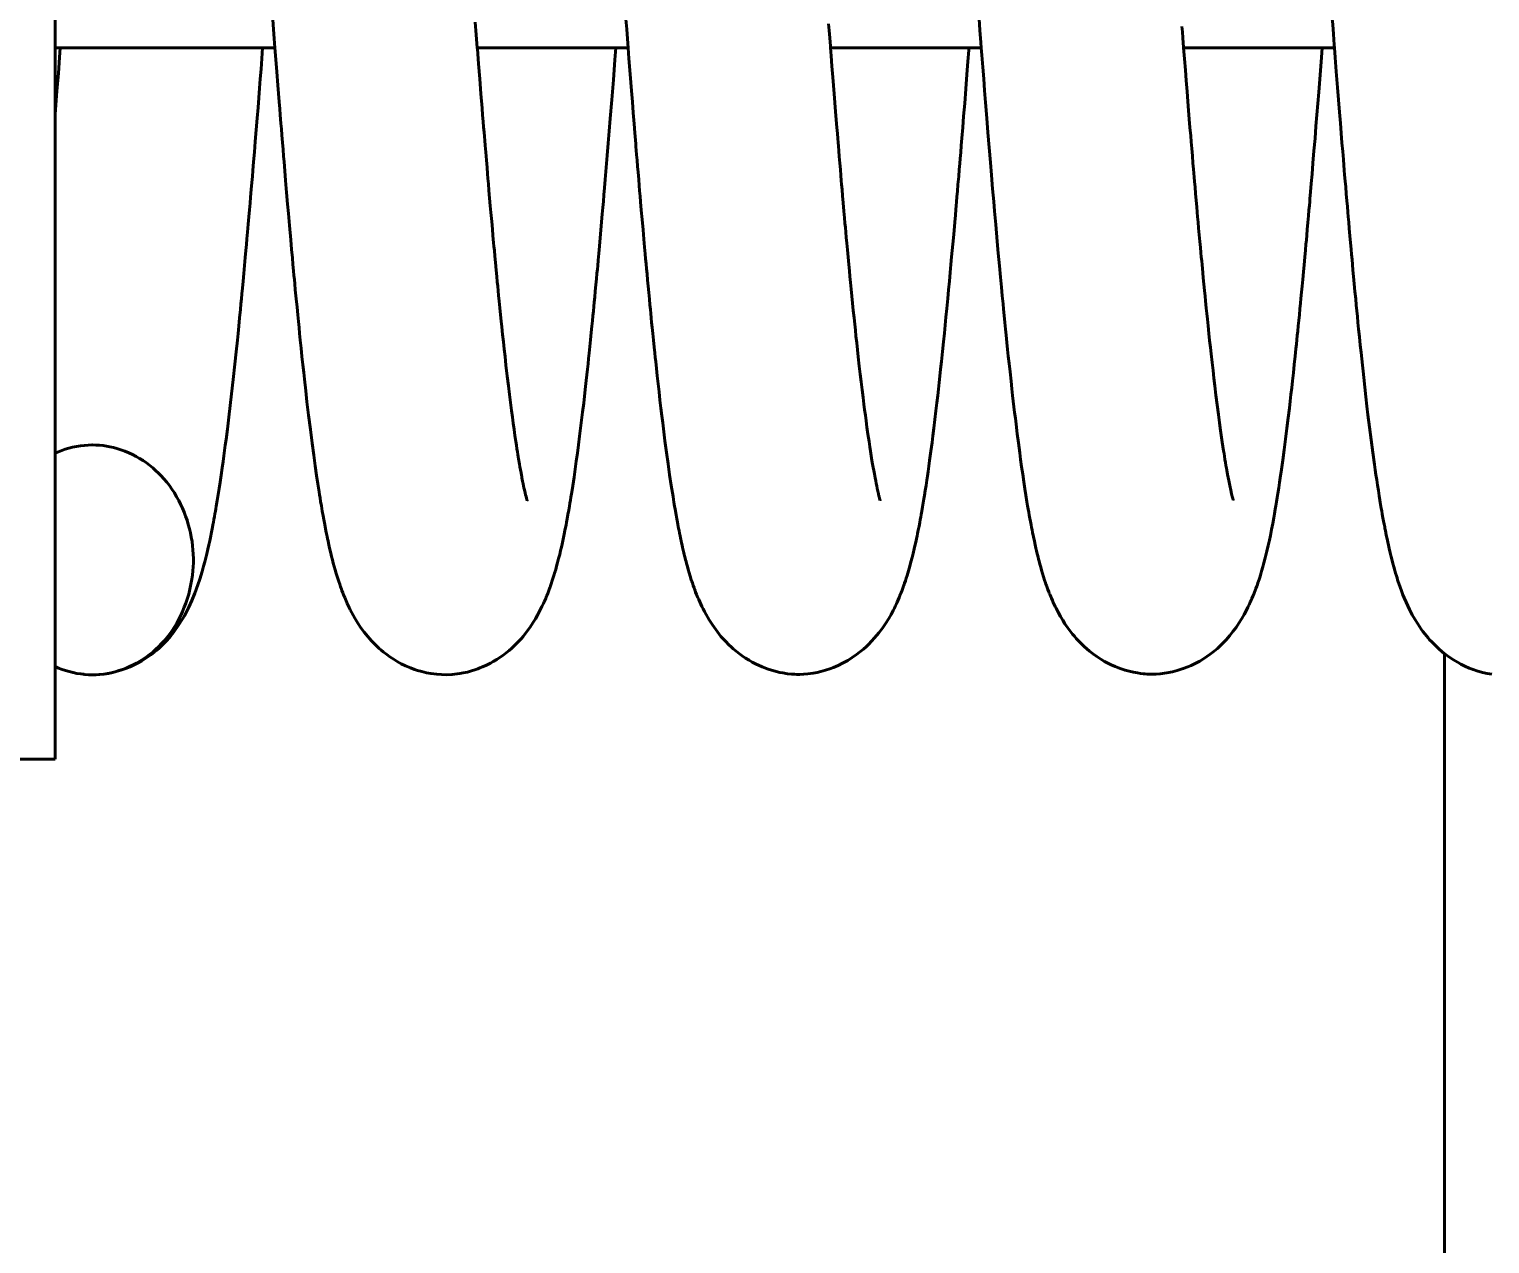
# Model space of a CAD drawing. Header units: millimetres. Extents: x 15 to 415, y 5 to 292.
# Drawn here: x 125.777 to 128.636, y 238.917 to 241.294 of the extents above; entities that cross this region are included whole.
import ezdxf

# ---------------------------------------------------------------- set-up
doc = ezdxf.new("R2010")
doc.units = ezdxf.units.MM
doc.layers.add('Annotations', color=7, linetype='Continuous')
doc.layers.add('Geometries', color=7, linetype='Continuous')
doc.styles.add('Shapr2', font='txt', dxfattribs={"height": 3.3495})
doc.dimstyles.new('ISO-25', dxfattribs={"dimtxt": 2.5, "dimasz": 2.5, "dimexe": 1.25, "dimexo": 0.625, "dimtad": 1, "dimtxsty": 'Standard', "dimcen": 2.5, "dimadec": 0, "dimazin": 0, "dimtfac": 1, "dimtmove": 0, "dimatfit": 3, "dimfxl": 1, "dimarcsym": 0})

# ---------------------------------------------------------------- blocks, each defined once
blk = doc.blocks.new('*D2')
at = {"layer": 'Annotations', "color": 0, "linetype": 'Continuous', "lineweight": 15}
for p, q in [((114.559, 253.3843), (151.4321, 253.3843)), ((150.1821, 250.8843), (150.1821, 204.8613)), ((114.9931, 202.3613), (151.4321, 202.3613))]:
    blk.add_line(p, q, dxfattribs=at)
at = {"layer": 'Annotations', "color": 0}
for points in [[(150.5987, 250.8843), (149.7654, 250.8843), (150.1821, 253.3843)], [(149.7654, 204.8613), (150.5987, 204.8613), (150.1821, 202.3613)]]:
    blk.add_solid(points, dxfattribs=at)
at = {"layer": 'Defpoints', "color": 0}
for p in [(113.934, 253.3843), (114.3681, 202.3613), (150.1821, 202.3613)]:
    blk.add_point(p, dxfattribs=at)
at = {"layer": 'Annotations', "color": 0, "lineweight": 15, "insert": (147.4883, 221.87), "char_height": 3.3495, "attachment_point": 5, "rotation": 90, "style": 'Shapr2'}
blk.add_mtext('\\A1;102,05', dxfattribs=at)

msp = doc.modelspace()

# ---------------------------------------------------------------- linework, layer by layer
at = {"layer": 'Geometries', "linetype": 'Continuous', "lineweight": 40}
for p, q in [((125.8272, 242.473), (125.8272, 241.258)), ((125.8272, 241.258), (125.8272, 241.1288)), ((125.8272, 241.258), (125.8375, 241.258)), ((125.8375, 241.258), (125.971, 241.258)), ((125.971, 241.258), (126.2155, 241.258)), ((126.2155, 241.258), (126.2337, 241.258)), ((126.2337, 241.258), (126.2577, 241.258)), ((126.6538, 241.258), (126.9251, 241.258)), ((126.9251, 241.258), (126.9491, 241.258)), ((127.3453, 241.258), (127.6165, 241.258)), ((127.6165, 241.258), (127.6405, 241.258)), ((128.0367, 241.258), (128.3079, 241.258)), ((128.3079, 241.258), (128.332, 241.258)), ((125.8272, 241.1288), (125.8272, 240.494)), ((125.8272, 240.494), (125.8272, 240.0465)), ((125.9134, 240.4801), (125.9132, 240.4801)), ((125.9135, 240.4802), (125.9134, 240.4801)), ((128.5475, 228.9029), (128.5475, 240.0721)), ((125.8272, 240.0465), (125.8272, 239.8655)), ((125.8824, 240.0317), (125.8832, 240.0317)), ((125.4495, 239.8655), (125.8272, 239.8655))]:
    msp.add_line(p, q, dxfattribs=at)
at = {"layer": 'Geometries', "linetype": 'Continuous', "lineweight": 40, "flags": 128}
for points in [[(126.9371, 241.4159), (126.9387, 241.3942), (126.9417, 241.3542), (126.9443, 241.321), (126.9463, 241.2943), (126.9485, 241.2665), (126.9491, 241.2582)], [(127.6285, 241.4156), (127.6287, 241.4128), (127.6305, 241.3897), (127.6321, 241.3683), (127.6335, 241.349), (127.6349, 241.3316), (127.6362, 241.3147), (127.6378, 241.2929), (127.6397, 241.2687), (127.6405, 241.2579)], [(128.32, 241.4158), (128.3216, 241.3943), (128.3232, 241.3729), (128.3247, 241.3532), (128.3259, 241.3375), (128.3268, 241.3253), (128.3276, 241.3151), (128.3285, 241.3036), (128.3299, 241.2849), (128.3315, 241.2636), (128.3319, 241.2583)], [(126.2521, 241.3306), (126.2534, 241.3133), (126.2549, 241.2938), (126.2563, 241.2763), (126.2577, 241.258)], [(126.6538, 241.2581), (126.6519, 241.2836), (126.6499, 241.3086)], [(127.3453, 241.2581), (127.345, 241.2611), (127.3438, 241.2775), (127.3426, 241.2919), (127.3416, 241.3047)], [(128.0367, 241.258), (128.0366, 241.2587), (128.0352, 241.2775), (128.0342, 241.2896), (128.0334, 241.2998)], [(125.8375, 241.2583), (125.836, 241.2388), (125.8336, 241.2082), (125.8308, 241.1735), (125.8278, 241.1367), (125.8272, 241.1285)], [(125.901, 240.0308), (125.9034, 240.0308), (125.9126, 240.0312), (125.9226, 240.0321), (125.9319, 240.0336), (125.9406, 240.0353), (125.9469, 240.0369), (125.9557, 240.0395), (125.9657, 240.0429), (125.9743, 240.0464), (125.9809, 240.0494), (125.9896, 240.0539), (125.9972, 240.0581), (126.003, 240.0617), (126.0089, 240.0656), (126.0144, 240.0696), (126.022, 240.0754), (126.0265, 240.0792), (126.0307, 240.0829), (126.0371, 240.0889), (126.0425, 240.0944), (126.0465, 240.0986), (126.0501, 240.1027), (126.054, 240.1073), (126.0588, 240.1134), (126.0702, 240.1296), (126.0804, 240.1465), (126.0891, 240.1632), (126.095, 240.1762), (126.1009, 240.1905), (126.1069, 240.2071), (126.1105, 240.2178), (126.1151, 240.233), (126.1181, 240.2434), (126.1204, 240.2522), (126.1223, 240.2596), (126.1243, 240.2677), (126.1264, 240.2769), (126.1283, 240.2852), (126.1299, 240.2929), (126.132, 240.3025), (126.1328, 240.3067), (126.1335, 240.3101), (126.1341, 240.3133), (126.1348, 240.3164), (126.1354, 240.3197), (126.1362, 240.324), (126.1373, 240.3295), (126.1382, 240.3348), (126.1393, 240.3408), (126.1403, 240.3461), (126.1411, 240.3508), (126.1419, 240.3556), (126.1428, 240.3607), (126.1447, 240.3719), (126.1466, 240.3839), (126.1484, 240.3953), (126.1503, 240.4078), (126.1524, 240.4218), (126.1545, 240.436), (126.1562, 240.4482), (126.1577, 240.4593), (126.1591, 240.4699), (126.1605, 240.4804), (126.1619, 240.4911), (126.1645, 240.5118), (126.1674, 240.535), (126.1701, 240.5577), (126.1728, 240.5809), (126.1759, 240.6087), (126.1791, 240.6385), (126.1817, 240.6629), (126.1841, 240.686), (126.1854, 240.699), (126.1869, 240.7134), (126.1884, 240.7293), (126.19, 240.7457), (126.1911, 240.757), (126.1921, 240.7668), (126.193, 240.7765), (126.194, 240.7873), (126.1954, 240.8016), (126.1968, 240.8165), (126.1982, 240.832), (126.1996, 240.8475), (126.2008, 240.8612), (126.2019, 240.8733), (126.2029, 240.8843), (126.2041, 240.8974), (126.2054, 240.9126), (126.2067, 240.9274), (126.2079, 240.9412), (126.209, 240.9541), (126.21, 240.966), (126.2113, 240.9809), (126.2124, 240.9944), (126.2135, 241.0065), (126.2144, 241.018), (126.2158, 241.0346), (126.2174, 241.054), (126.2191, 241.075), (126.221, 241.0977), (126.2228, 241.1202), (126.2245, 241.1411), (126.226, 241.1604), (126.2275, 241.1789), (126.2289, 241.1975), (126.2304, 241.2162), (126.232, 241.2371), (126.2336, 241.2579)], [(126.2577, 241.258), (126.2577, 241.2579), (126.2594, 241.2355), (126.2613, 241.2112), (126.2634, 241.1851), (126.2647, 241.1689), (126.266, 241.1525), (126.2671, 241.1384), (126.268, 241.1268), (126.2687, 241.1187), (126.2694, 241.1101), (126.2702, 241.0996), (126.2712, 241.0872), (126.2724, 241.073), (126.2735, 241.059), (126.2746, 241.0463), (126.2755, 241.0348), (126.277, 241.017), (126.2785, 240.9985), (126.2806, 240.9748), (126.2825, 240.9517), (126.2841, 240.9335), (126.2861, 240.9102), (126.2886, 240.8821), (126.2903, 240.8632), (126.2918, 240.8471), (126.293, 240.8336), (126.2941, 240.8215), (126.2949, 240.8127), (126.2957, 240.8046), (126.2965, 240.7958), (126.2975, 240.7846), (126.2992, 240.7669), (126.3009, 240.7501), (126.3023, 240.7354), (126.3036, 240.7224), (126.3048, 240.7104), (126.3059, 240.6987), (126.3073, 240.6857), (126.3089, 240.67), (126.3106, 240.6538), (126.3123, 240.6373), (126.314, 240.6223), (126.3154, 240.6092), (126.3179, 240.5867), (126.3204, 240.5651), (126.3235, 240.5392), (126.327, 240.5107), (126.3303, 240.4844), (126.3335, 240.461), (126.3364, 240.44), (126.3391, 240.4211), (126.3416, 240.4044), (126.344, 240.3891), (126.3449, 240.3832), (126.3459, 240.3772), (126.3471, 240.3701), (126.3485, 240.3617), (126.3503, 240.3511), (126.352, 240.3418), (126.3532, 240.3347), (126.3544, 240.3285), (126.3558, 240.3213), (126.3574, 240.3128), (126.3587, 240.3065), (126.3598, 240.3013), (126.3607, 240.2971), (126.3616, 240.2928), (126.3626, 240.2881), (126.3639, 240.2822), (126.3653, 240.2763), (126.367, 240.2689), (126.3685, 240.2626), (126.3702, 240.2561), (126.3719, 240.2494), (126.3737, 240.2427), (126.3756, 240.2359), (126.3776, 240.2291), (126.3799, 240.2215), (126.3825, 240.2134), (126.3844, 240.2079), (126.3861, 240.203), (126.3871, 240.2003), (126.3887, 240.196), (126.3905, 240.191), (126.392, 240.1872), (126.3932, 240.1844), (126.3942, 240.1818), (126.3957, 240.1785), (126.3971, 240.1753), (126.3982, 240.1726), (126.3993, 240.1703), (126.401, 240.1667), (126.4034, 240.1615), (126.4051, 240.1582), (126.4076, 240.1533), (126.4109, 240.1472), (126.4141, 240.1416), (126.4202, 240.1318), (126.4261, 240.1229), (126.4325, 240.1141), (126.4394, 240.1056), (126.4427, 240.1017), (126.4467, 240.0973), (126.4516, 240.0921), (126.4564, 240.0874), (126.4593, 240.0847), (126.462, 240.0823), (126.465, 240.0797), (126.4696, 240.0758), (126.4768, 240.0702), (126.4824, 240.0662), (126.4908, 240.0606), (126.4971, 240.0569), (126.5051, 240.0525), (126.5133, 240.0485), (126.5228, 240.0444), (126.5307, 240.0414), (126.5369, 240.0394), (126.5453, 240.0369), (126.5546, 240.0347), (126.5629, 240.0332), (126.5744, 240.0317), (126.584, 240.0311), (126.5935, 240.0309), (126.6047, 240.0314), (126.6142, 240.0324), (126.6199, 240.0333), (126.6264, 240.0344), (126.6344, 240.0362), (126.6422, 240.0384), (126.6493, 240.0406), (126.6547, 240.0425), (126.659, 240.0441), (126.664, 240.0462), (126.6719, 240.0498), (126.6797, 240.0537), (126.6852, 240.0568), (126.6919, 240.0608), (126.6985, 240.0651), (126.7035, 240.0686), (126.7102, 240.0737), (126.7162, 240.0785), (126.7207, 240.0824), (126.7255, 240.0868), (126.7312, 240.0924), (126.7364, 240.0979), (126.7401, 240.102), (126.7435, 240.106), (126.7509, 240.1153), (126.7572, 240.124), (126.7627, 240.1324), (126.7678, 240.1406), (126.7716, 240.1473), (126.7758, 240.155), (126.7804, 240.1642), (126.7832, 240.1702), (126.7849, 240.1739), (126.7864, 240.1774), (126.7877, 240.1803), (126.7887, 240.1827), (126.79, 240.1859), (126.7917, 240.1901), (126.7932, 240.1941), (126.7945, 240.1974), (126.7954, 240.2), (126.7963, 240.2025), (126.7973, 240.2052), (126.7985, 240.2088), (126.8007, 240.2153), (126.8026, 240.2213), (126.8044, 240.2269), (126.8051, 240.2294), (126.8058, 240.2315), (126.8062, 240.2331), (126.8067, 240.2349), (126.8074, 240.2371), (126.8092, 240.2434), (126.8111, 240.2506), (126.8131, 240.2584), (126.8151, 240.2663), (126.8169, 240.2738), (126.8184, 240.2804), (126.8198, 240.2865), (126.8212, 240.2928), (126.8226, 240.2993), (126.824, 240.3063), (126.8254, 240.3131), (126.8265, 240.3188), (126.8275, 240.3239), (126.8286, 240.3293), (126.8299, 240.3363), (126.8313, 240.3445), (126.8329, 240.3532), (126.8342, 240.3606), (126.8352, 240.3668), (126.8362, 240.3726), (126.8372, 240.3786), (126.8382, 240.3847), (126.8393, 240.3919), (126.8407, 240.4007), (126.8432, 240.4177), (126.8455, 240.4335), (126.8477, 240.449), (126.8499, 240.4649), (126.8521, 240.4812), (126.8542, 240.4979), (126.8562, 240.5138), (126.8581, 240.5289), (126.86, 240.5449), (126.8621, 240.5628), (126.8644, 240.5825), (126.8658, 240.5948), (126.8671, 240.6066), (126.8683, 240.6179), (126.8695, 240.6288), (126.8706, 240.6392), (126.8717, 240.6496), (126.8728, 240.6603), (126.8741, 240.6731), (126.8755, 240.6866), (126.8769, 240.7005), (126.8782, 240.7129), (126.8793, 240.7238), (126.8802, 240.7333), (126.8811, 240.7427), (126.882, 240.7519), (126.8828, 240.76), (126.8837, 240.7698), (126.8848, 240.7814), (126.8861, 240.7944), (126.8872, 240.8061), (126.8881, 240.8162), (126.8889, 240.8245), (126.8895, 240.8313), (126.8905, 240.8426), (126.8917, 240.8555), (126.893, 240.8699), (126.8945, 240.8864), (126.8958, 240.9012), (126.8972, 240.9172), (126.8985, 240.9323), (126.8996, 240.9456), (126.9006, 240.957), (126.9017, 240.97), (126.903, 240.9843), (126.9043, 241.0004), (126.9063, 241.0236), (126.9083, 241.0476), (126.9102, 241.0713), (126.9121, 241.0947), (126.9142, 241.1198), (126.9171, 241.156), (126.9202, 241.1955), (126.9232, 241.2344), (126.9251, 241.258)], [(126.7515, 240.3712), (126.7515, 240.3714), (126.7512, 240.3724), (126.7507, 240.3741), (126.75, 240.3766), (126.7492, 240.3797), (126.7483, 240.3832), (126.7473, 240.3871), (126.7461, 240.3925), (126.7451, 240.3969), (126.7443, 240.4007), (126.7435, 240.4047), (126.7425, 240.4096), (126.7418, 240.413), (126.7413, 240.416), (126.7408, 240.4186), (126.7402, 240.4217), (126.7394, 240.426), (126.7383, 240.432), (126.7372, 240.4381), (126.7364, 240.443), (126.7358, 240.4466), (126.7352, 240.4501), (126.7346, 240.4535), (126.734, 240.4572), (126.7333, 240.4617), (126.7324, 240.4669), (126.7315, 240.4733), (126.7304, 240.4804), (126.7293, 240.4874), (126.7275, 240.4995), (126.7259, 240.5111), (126.7242, 240.523), (126.7225, 240.5353), (126.7209, 240.5479), (126.7188, 240.564), (126.7168, 240.5795), (126.7148, 240.5964), (126.7125, 240.6156), (126.71, 240.6368), (126.7081, 240.6536), (126.7065, 240.6683), (126.705, 240.6824), (126.7034, 240.6968), (126.7019, 240.7118), (126.7007, 240.7229), (126.6994, 240.7353), (126.698, 240.7492), (126.6967, 240.7622), (126.6956, 240.7732), (126.6947, 240.7826), (126.6938, 240.7915), (126.693, 240.8003), (126.692, 240.8105), (126.6908, 240.823), (126.6894, 240.8378), (126.6882, 240.8505), (126.6872, 240.8611), (126.6864, 240.8695), (126.6858, 240.8763), (126.6852, 240.8833), (126.6845, 240.8908), (126.6833, 240.9034), (126.682, 240.9179), (126.6805, 240.9357), (126.6793, 240.949), (126.678, 240.9636), (126.6767, 240.9787), (126.6756, 240.9916), (126.6747, 241.0022), (126.6739, 241.0112), (126.6729, 241.0236), (126.6716, 241.0382), (126.6703, 241.0537), (126.6692, 241.0666), (126.6684, 241.0768), (126.6678, 241.0846), (126.667, 241.0932), (126.6662, 241.103), (126.6653, 241.114), (126.6643, 241.1263), (126.6632, 241.1398), (126.6609, 241.1683), (126.6586, 241.1975), (126.6563, 241.227), (126.654, 241.2564), (126.6538, 241.2581)], [(126.9491, 241.2582), (126.9507, 241.2371), (126.9531, 241.2062), (126.9557, 241.1739), (126.9574, 241.1526), (126.9591, 241.1308), (126.9608, 241.1096), (126.9623, 241.0917), (126.9635, 241.077), (126.964, 241.0702), (126.9645, 241.0644), (126.9651, 241.0576), (126.9658, 241.0489), (126.9666, 241.0383), (126.9677, 241.026), (126.9686, 241.0144), (126.9698, 241.0001), (126.9708, 240.9883), (126.9717, 240.9782), (126.9726, 240.9675), (126.9735, 240.9563), (126.9749, 240.9405), (126.9765, 240.9223), (126.9783, 240.9017), (126.9799, 240.8833), (126.9813, 240.8676), (126.9825, 240.8548), (126.9834, 240.8449), (126.9842, 240.8355), (126.9851, 240.8257), (126.9861, 240.8154), (126.9872, 240.803), (126.9883, 240.7916), (126.9895, 240.7788), (126.9908, 240.766), (126.9918, 240.7551), (126.9927, 240.746), (126.9935, 240.7379), (126.9943, 240.7294), (126.9952, 240.7205), (126.9962, 240.7105), (126.9974, 240.6989), (126.9987, 240.6859), (127.0001, 240.6724), (127.0013, 240.6611), (127.0023, 240.6518), (127.0031, 240.6441), (127.0046, 240.6302), (127.0061, 240.6159), (127.0079, 240.6002), (127.0096, 240.5848), (127.0115, 240.5683), (127.0134, 240.5524), (127.0151, 240.5376), (127.0168, 240.5243), (127.0183, 240.512), (127.0213, 240.4886), (127.0243, 240.4657), (127.0273, 240.4436), (127.0304, 240.4221), (127.0336, 240.4011), (127.037, 240.3795), (127.0379, 240.374), (127.0387, 240.369), (127.0394, 240.3645), (127.0402, 240.3602), (127.0409, 240.3559), (127.0418, 240.3508), (127.043, 240.3438), (127.0444, 240.3361), (127.0456, 240.3298), (127.0465, 240.3248), (127.0472, 240.321), (127.048, 240.3173), (127.0488, 240.3129), (127.0498, 240.3079), (127.0509, 240.3026), (127.0517, 240.2986), (127.0524, 240.2954), (127.053, 240.2927), (127.0537, 240.2892), (127.0547, 240.2848), (127.0558, 240.2798), (127.0571, 240.2745), (127.0583, 240.2694), (127.0591, 240.266), (127.0596, 240.2638), (127.0601, 240.2617), (127.0608, 240.2591), (127.0616, 240.256), (127.0625, 240.2523), (127.0635, 240.2487), (127.0651, 240.2426), (127.0668, 240.2366), (127.0686, 240.2306), (127.0706, 240.224), (127.0728, 240.2168), (127.074, 240.2133), (127.0749, 240.2106), (127.0757, 240.2082), (127.0767, 240.2054), (127.0784, 240.2007), (127.0793, 240.1983), (127.0801, 240.196), (127.0813, 240.1928), (127.0831, 240.1882), (127.0846, 240.1846), (127.0859, 240.1816), (127.0873, 240.1782), (127.0894, 240.1736), (127.0913, 240.1692), (127.0936, 240.1644), (127.0959, 240.1597), (127.0985, 240.1547), (127.1017, 240.1489), (127.1077, 240.1385), (127.114, 240.1285), (127.1206, 240.1192), (127.1273, 240.1105), (127.1309, 240.106), (127.135, 240.1013), (127.1401, 240.0957), (127.1461, 240.0897), (127.1509, 240.0852), (127.155, 240.0815), (127.1608, 240.0767), (127.1673, 240.0716), (127.1723, 240.0679), (127.1791, 240.0634), (127.1858, 240.0592), (127.1917, 240.0558), (127.1984, 240.0522), (127.2114, 240.0462), (127.223, 240.0418), (127.2344, 240.0383), (127.246, 240.0355), (127.2523, 240.0343), (127.2614, 240.0329), (127.2691, 240.0321), (127.2748, 240.0318), (127.2794, 240.0316), (127.2852, 240.0316), (127.2926, 240.0319), (127.3007, 240.0325), (127.3112, 240.0339), (127.319, 240.0354), (127.3265, 240.0371), (127.3354, 240.0396), (127.3438, 240.0423), (127.3513, 240.0452), (127.3603, 240.049), (127.3688, 240.0532), (127.3791, 240.0589), (127.3878, 240.0643), (127.3963, 240.0702), (127.4023, 240.0748), (127.4099, 240.0811), (127.4156, 240.0862), (127.4201, 240.0905), (127.4259, 240.0964), (127.4317, 240.1028), (127.4401, 240.113), (127.447, 240.1222), (127.4535, 240.1318), (127.4593, 240.1411), (127.4638, 240.149), (127.466, 240.153), (127.468, 240.1569), (127.4703, 240.1614), (127.4726, 240.1661), (127.4743, 240.1697), (127.4757, 240.1727), (127.4778, 240.1776), (127.4797, 240.182), (127.4805, 240.1839), (127.4813, 240.1857), (127.482, 240.1876), (127.4832, 240.1906), (127.4848, 240.1946), (127.4862, 240.1984), (127.4875, 240.2021), (127.4885, 240.2048), (127.4894, 240.2073), (127.4903, 240.21), (127.4919, 240.2146), (127.4936, 240.2198), (127.4952, 240.2249), (127.4967, 240.2296), (127.498, 240.2343), (127.5005, 240.2431), (127.5029, 240.2519), (127.5051, 240.2604), (127.5071, 240.2682), (127.5093, 240.2774), (127.5117, 240.2881), (127.5128, 240.2933), (127.5138, 240.2978), (127.5147, 240.3022), (127.5158, 240.3073), (127.517, 240.3137), (127.5186, 240.3218), (127.52, 240.3288), (127.521, 240.3345), (127.5219, 240.3393), (127.5228, 240.3444), (127.524, 240.3511), (127.5255, 240.3594), (127.5269, 240.3676), (127.5281, 240.3752), (127.5291, 240.3815), (127.5307, 240.3915), (127.5323, 240.4013), (127.5338, 240.4117), (127.535, 240.4197), (127.5363, 240.4286), (127.5378, 240.4392), (127.5393, 240.45), (127.5406, 240.4594), (127.5418, 240.4684), (127.5429, 240.4768), (127.5441, 240.4856), (127.5457, 240.4985), (127.5476, 240.5133), (127.5497, 240.5302), (127.5517, 240.5472), (127.5536, 240.5633), (127.5552, 240.5775), (127.5567, 240.5902), (127.5581, 240.6028), (127.5595, 240.6155), (127.5609, 240.6288), (127.5625, 240.6442), (127.5646, 240.6636), (127.5665, 240.6823), (127.5683, 240.6997), (127.5698, 240.7151), (127.5714, 240.7306), (127.5731, 240.7481), (127.5749, 240.7675), (127.5765, 240.7842), (127.5782, 240.8015), (127.5797, 240.8181), (127.5812, 240.8339), (127.5825, 240.8486), (127.5837, 240.8615), (127.5848, 240.8739), (127.5859, 240.886), (127.5872, 240.9006), (127.5886, 240.9166), (127.5898, 240.9305), (127.5908, 240.9418), (127.5914, 240.949), (127.5921, 240.9569), (127.5929, 240.9664), (127.5938, 240.9776), (127.5949, 240.9904), (127.5963, 241.0065), (127.5974, 241.0202), (127.5984, 241.0315), (127.5992, 241.0417), (127.6002, 241.0534), (127.6013, 241.0668), (127.6025, 241.081), (127.6042, 241.1022), (127.606, 241.1244), (127.608, 241.1493), (127.6102, 241.1775), (127.6124, 241.2056), (127.6144, 241.231), (127.6162, 241.2538), (127.6165, 241.2582)], [(127.4428, 240.3717), (127.4428, 240.3717), (127.4427, 240.3721), (127.4422, 240.3736), (127.4415, 240.3761), (127.4406, 240.3795), (127.4401, 240.3814), (127.4396, 240.3834), (127.4392, 240.3853), (127.4387, 240.3874), (127.4381, 240.3901), (127.4369, 240.3953), (127.4358, 240.4005), (127.4348, 240.4052), (127.4338, 240.4104), (127.4326, 240.4166), (127.4312, 240.424), (127.43, 240.4304), (127.429, 240.4363), (127.4278, 240.4428), (127.4265, 240.4505), (127.4251, 240.4595), (127.4237, 240.4682), (127.4223, 240.4773), (127.4207, 240.4876), (127.4186, 240.502), (127.4167, 240.5155), (127.4151, 240.5276), (127.4136, 240.5387), (127.4122, 240.5494), (127.4107, 240.5608), (127.4091, 240.5733), (127.4072, 240.5886), (127.4053, 240.6042), (127.4036, 240.6191), (127.4017, 240.6352), (127.3997, 240.6532), (127.3982, 240.6668), (127.3966, 240.6808), (127.3952, 240.6937), (127.394, 240.7055), (127.3928, 240.7172), (127.3915, 240.7295), (127.39, 240.7438), (127.3886, 240.7581), (127.3872, 240.7721), (127.3858, 240.7857), (127.3846, 240.7985), (127.3834, 240.8101), (127.3824, 240.8214), (127.3812, 240.8338), (127.3798, 240.8483), (127.3785, 240.8626), (127.3773, 240.8755), (127.3763, 240.8869), (127.3753, 240.8974), (127.3745, 240.9066), (127.3737, 240.9151), (127.3728, 240.9251), (127.3717, 240.9382), (127.3702, 240.9544), (127.369, 240.9686), (127.368, 240.9805), (127.3671, 240.9902), (127.3664, 240.9984), (127.3656, 241.0082), (127.3646, 241.0197), (127.3636, 241.0321), (127.3625, 241.0451), (127.3615, 241.0563), (127.3608, 241.0655), (127.3602, 241.0727), (127.3595, 241.0805), (127.3587, 241.0903), (127.3577, 241.1024), (127.3565, 241.1168), (127.3552, 241.1335), (127.3524, 241.168), (127.3498, 241.2003), (127.3481, 241.2219), (127.3465, 241.2424), (127.3453, 241.2581)], [(127.6405, 241.2579), (127.6416, 241.244), (127.6435, 241.2201), (127.6453, 241.1972), (127.6471, 241.1743), (127.6489, 241.1512), (127.6514, 241.1204), (127.6536, 241.0923), (127.656, 241.063), (127.6584, 241.0337), (127.6605, 241.0088), (127.6627, 240.9823), (127.6649, 240.9573), (127.6665, 240.9382), (127.6688, 240.912), (127.6717, 240.8792), (127.6738, 240.8563), (127.6761, 240.8311), (127.6781, 240.8089), (127.68, 240.7894), (127.6816, 240.7724), (127.6831, 240.7571), (127.6841, 240.7466), (127.6853, 240.7341), (127.6867, 240.7202), (127.688, 240.7073), (127.6892, 240.6958), (127.6907, 240.6811), (127.6921, 240.6676), (127.6934, 240.6545), (127.695, 240.6399), (127.6968, 240.6236), (127.6987, 240.6056), (127.7004, 240.5906), (127.7019, 240.5777), (127.7032, 240.5663), (127.7045, 240.5553), (127.7058, 240.5443), (127.7072, 240.5328), (127.7086, 240.5214), (127.7109, 240.5025), (127.7132, 240.4845), (127.7157, 240.4655), (127.7176, 240.4519), (127.7195, 240.438), (127.7216, 240.4236), (127.7238, 240.4087), (127.7259, 240.3947), (127.7279, 240.3821), (127.73, 240.3692), (127.7313, 240.3614), (127.7324, 240.3549), (127.7335, 240.3491), (127.7345, 240.3433), (127.7357, 240.3365), (127.7368, 240.3306), (127.738, 240.3244), (127.739, 240.3189), (127.7399, 240.3144), (127.7409, 240.3095), (127.7427, 240.3006), (127.7445, 240.2922), (127.7461, 240.285), (127.7476, 240.2784), (127.7481, 240.2758), (127.7487, 240.2735), (127.7495, 240.2701), (127.7506, 240.2655), (127.7517, 240.261), (127.7527, 240.2571), (127.7536, 240.2535), (127.7552, 240.2475), (127.7569, 240.2414), (127.7586, 240.2354), (127.7604, 240.2293), (127.7625, 240.2227), (127.7646, 240.2162), (127.7663, 240.211), (127.7672, 240.2083), (127.7682, 240.2054), (127.7695, 240.2019), (127.771, 240.1977), (127.7727, 240.1934), (127.7737, 240.1908), (127.7745, 240.1887), (127.7753, 240.1867), (127.7764, 240.1842), (127.7779, 240.1807), (127.7799, 240.1761), (127.7815, 240.1724), (127.7833, 240.1685), (127.7853, 240.1643), (127.7868, 240.1614), (127.7883, 240.1583), (127.7908, 240.1536), (127.7958, 240.1446), (127.7999, 240.1377), (127.8043, 240.1307), (127.8095, 240.1231), (127.8153, 240.1153), (127.8191, 240.1105), (127.8227, 240.1061), (127.8264, 240.1019), (127.8302, 240.0977), (127.8353, 240.0924), (127.8418, 240.0862), (127.8473, 240.0813), (127.8523, 240.0771), (127.8602, 240.071), (127.8667, 240.0663), (127.8743, 240.0614), (127.8819, 240.0569), (127.8884, 240.0534), (127.8951, 240.0501), (127.9029, 240.0467), (127.9089, 240.0443), (127.9147, 240.0422), (127.922, 240.0398), (127.9301, 240.0376), (127.9385, 240.0357), (127.9461, 240.0343), (127.9522, 240.0334), (127.9572, 240.0328), (127.9604, 240.0326), (127.965, 240.0323), (127.9717, 240.032), (127.9778, 240.032), (127.9826, 240.0322), (127.991, 240.0328), (128.0038, 240.0345), (128.015, 240.0368), (128.0239, 240.0391), (128.0359, 240.0429), (128.0447, 240.0463), (128.0515, 240.0492), (128.0595, 240.0531), (128.0681, 240.0577), (128.0753, 240.0621), (128.0821, 240.0665), (128.0887, 240.0712), (128.0962, 240.077), (128.1027, 240.0825), (128.1074, 240.0867), (128.1133, 240.0924), (128.1197, 240.0991), (128.1272, 240.1077), (128.1333, 240.1153), (128.1392, 240.1234), (128.145, 240.1319), (128.1506, 240.1409), (128.1553, 240.1491), (128.1591, 240.1561), (128.1625, 240.163), (128.1648, 240.1678), (128.1672, 240.1728), (128.1689, 240.1766), (128.1704, 240.1801), (128.1722, 240.1845), (128.174, 240.1888), (128.1754, 240.1924), (128.1766, 240.1955), (128.1782, 240.1997), (128.1798, 240.204), (128.181, 240.2074), (128.1821, 240.2107), (128.1832, 240.2139), (128.1843, 240.2173), (128.1856, 240.2213), (128.1869, 240.2256), (128.1894, 240.2339), (128.1917, 240.2418), (128.1939, 240.2497), (128.1959, 240.2574), (128.1977, 240.2648), (128.1997, 240.273), (128.2023, 240.284), (128.2045, 240.2942), (128.2065, 240.3035), (128.2089, 240.3155), (128.2111, 240.3272), (128.2132, 240.3382), (128.2146, 240.3461), (128.2153, 240.3501), (128.2162, 240.3549), (128.2173, 240.3616), (128.2186, 240.3694), (128.2199, 240.3775), (128.2212, 240.3854), (128.223, 240.3968), (128.2245, 240.407), (128.2259, 240.4164), (128.2283, 240.4329), (128.2308, 240.4509), (128.2335, 240.4709), (128.2363, 240.4923), (128.239, 240.5133), (128.2414, 240.5335), (128.2438, 240.553), (128.2453, 240.5663), (128.2468, 240.5795), (128.2483, 240.5923), (128.2499, 240.6065), (128.2516, 240.622), (128.2533, 240.638), (128.255, 240.6543), (128.2565, 240.6689), (128.2575, 240.6779), (128.2583, 240.6864), (128.2592, 240.6949), (128.2601, 240.7036), (128.2611, 240.7141), (128.2621, 240.724), (128.2632, 240.7353), (128.2644, 240.7474), (128.2655, 240.7582), (128.2664, 240.7674), (128.2675, 240.7795), (128.2687, 240.7917), (128.2699, 240.8046), (128.2713, 240.8196), (128.2725, 240.8332), (128.2739, 240.8482), (128.2752, 240.8619), (128.2762, 240.8735), (128.2769, 240.8816), (128.2778, 240.8912), (128.2788, 240.9027), (128.28, 240.9161), (128.2811, 240.9293), (128.2821, 240.9403), (128.2829, 240.9493), (128.2835, 240.9563), (128.284, 240.9622), (128.2852, 240.9761), (128.2865, 240.9922), (128.2881, 241.0108), (128.2899, 241.0321), (128.2919, 241.0562), (128.2939, 241.0806), (128.2958, 241.1047), (128.3012, 241.1711), (128.3065, 241.239), (128.3079, 241.258)], [(128.1339, 240.3728), (128.1339, 240.3729), (128.1338, 240.3731), (128.1337, 240.3734), (128.1331, 240.3756), (128.132, 240.3795), (128.1306, 240.3853), (128.1289, 240.3922), (128.127, 240.4013), (128.125, 240.411), (128.1227, 240.423), (128.1213, 240.431), (128.1205, 240.4351), (128.1196, 240.4404), (128.1186, 240.4462), (128.1176, 240.4525), (128.1166, 240.4584), (128.1158, 240.4638), (128.115, 240.4689), (128.1136, 240.4777), (128.1123, 240.4863), (128.111, 240.4955), (128.109, 240.509), (128.107, 240.524), (128.1047, 240.5406), (128.1023, 240.559), (128.1, 240.5779), (128.0977, 240.5961), (128.0959, 240.6115), (128.0942, 240.6265), (128.0923, 240.6423), (128.0905, 240.6589), (128.0891, 240.6715), (128.0876, 240.685), (128.0861, 240.6991), (128.0846, 240.7137), (128.0832, 240.7267), (128.0821, 240.7379), (128.081, 240.7485), (128.0803, 240.7553), (128.0796, 240.7627), (128.0786, 240.7718), (128.0776, 240.7827), (128.0763, 240.7952), (128.0751, 240.8076), (128.0742, 240.8176), (128.0734, 240.826), (128.0727, 240.8333), (128.072, 240.8408), (128.0713, 240.8484), (128.0704, 240.8573), (128.0695, 240.8674), (128.0684, 240.879), (128.0672, 240.8919), (128.066, 240.9053), (128.065, 240.917), (128.0641, 240.9269), (128.0632, 240.9363), (128.0623, 240.9467), (128.0612, 240.959), (128.06, 240.9728), (128.059, 240.9853), (128.058, 240.9961), (128.0573, 241.005), (128.0566, 241.0125), (128.0559, 241.0206), (128.0549, 241.0326), (128.0538, 241.0464), (128.0526, 241.0608), (128.0515, 241.0739), (128.0505, 241.0857), (128.0491, 241.1023), (128.0478, 241.1185), (128.0464, 241.1353), (128.045, 241.1532), (128.0434, 241.1725), (128.0417, 241.1942), (128.0401, 241.2144), (128.0384, 241.2364), (128.0367, 241.258)], [(128.3319, 241.2583), (128.3334, 241.2394), (128.3356, 241.2116), (128.338, 241.1804), (128.34, 241.156), (128.3419, 241.132), (128.3436, 241.1103), (128.3452, 241.0907), (128.3467, 241.0724), (128.3481, 241.0552), (128.3494, 241.0394), (128.3503, 241.0285), (128.3511, 241.0188), (128.3519, 241.0094), (128.3529, 240.9973), (128.3539, 240.9858), (128.355, 240.9724), (128.3562, 240.9588), (128.3572, 240.9473), (128.3581, 240.9363), (128.3589, 240.9274), (128.3598, 240.9169), (128.3609, 240.9045), (128.3621, 240.8903), (128.3634, 240.8762), (128.3645, 240.8642), (128.3655, 240.8532), (128.3663, 240.8439), (128.3672, 240.8338), (128.3682, 240.8227), (128.3694, 240.8106), (128.3707, 240.7963), (128.3721, 240.7813), (128.3735, 240.7666), (128.3747, 240.7541), (128.3757, 240.7435), (128.3768, 240.7324), (128.378, 240.7203), (128.3793, 240.7074), (128.3809, 240.692), (128.3825, 240.6761), (128.384, 240.6616), (128.3853, 240.649), (128.3866, 240.6371), (128.3879, 240.6253), (128.3892, 240.6127), (128.3913, 240.5941), (128.3935, 240.575), (128.3956, 240.5564), (128.3976, 240.5397), (128.4006, 240.5155), (128.4038, 240.4906), (128.407, 240.4661), (128.4103, 240.4426), (128.4117, 240.4322), (128.4132, 240.4221), (128.4147, 240.4121), (128.4163, 240.4019), (128.4179, 240.3912), (128.4195, 240.381), (128.421, 240.3723), (128.4217, 240.3681), (128.4224, 240.364), (128.423, 240.3601), (128.4237, 240.3563), (128.4245, 240.3515), (128.4256, 240.3454), (128.4269, 240.3382), (128.4282, 240.3312), (128.4292, 240.3258), (128.4298, 240.3227), (128.4303, 240.3201), (128.4309, 240.317), (128.4317, 240.3132), (128.4335, 240.3043), (128.4351, 240.2966), (128.4364, 240.2903), (128.4377, 240.2844), (128.4392, 240.2779), (128.4411, 240.2695), (128.4431, 240.2615), (128.4448, 240.2546), (128.4464, 240.2483), (128.4481, 240.2421), (128.4501, 240.2351), (128.4516, 240.2299), (128.4532, 240.2246), (128.4545, 240.2203), (128.4557, 240.2165), (128.4569, 240.213), (128.4581, 240.2093), (128.4605, 240.2025), (128.4632, 240.195), (128.466, 240.1876), (128.4687, 240.1811), (128.4723, 240.1728), (128.4754, 240.1659), (128.4791, 240.1583), (128.4843, 240.1483), (128.4894, 240.1394), (128.4951, 240.1302), (128.5017, 240.1203), (128.5051, 240.1157), (128.5086, 240.1111), (128.5119, 240.107), (128.5151, 240.1032), (128.5183, 240.0995), (128.5217, 240.0957), (128.5262, 240.0911), (128.5322, 240.0852), (128.5372, 240.0807), (128.5423, 240.0763), (128.5476, 240.072)], [(125.9008, 240.4807), (125.8995, 240.4806), (125.892, 240.4804), (125.8845, 240.4799), (125.8768, 240.479), (125.8691, 240.4777), (125.8615, 240.4761), (125.854, 240.4742), (125.8472, 240.4722), (125.8405, 240.4699), (125.8339, 240.4674), (125.8273, 240.4645)], [(125.9132, 240.4801), (125.907, 240.4805), (125.9008, 240.4807)], [(125.9011, 240.0308), (125.9075, 240.031), (125.9149, 240.0315), (125.9224, 240.0323), (125.9297, 240.0334), (125.9373, 240.0349), (125.9447, 240.0368), (125.9521, 240.0389), (125.9594, 240.0413), (125.9664, 240.044), (125.9732, 240.0469), (125.9799, 240.0501), (125.9865, 240.0536), (125.9932, 240.0574), (125.9996, 240.0614), (126.0059, 240.0658), (126.0121, 240.0703), (126.0183, 240.0753), (126.0244, 240.0806), (126.0302, 240.0861), (126.0358, 240.0919), (126.0413, 240.098), (126.0466, 240.1043), (126.0516, 240.1109), (126.0564, 240.1176), (126.061, 240.1247), (126.0653, 240.132), (126.0694, 240.1394), (126.0732, 240.147), (126.0768, 240.1549), (126.0801, 240.1629), (126.0832, 240.171), (126.086, 240.1791), (126.0888, 240.1887), (126.0912, 240.1983), (126.0933, 240.208), (126.095, 240.2178), (126.0961, 240.2258), (126.097, 240.234), (126.0976, 240.2421), (126.0979, 240.2502), (126.0979, 240.2584), (126.0977, 240.2667), (126.0972, 240.2751), (126.0964, 240.2834), (126.0953, 240.2917), (126.0939, 240.2999), (126.0923, 240.3084), (126.0903, 240.3168), (126.0881, 240.3251), (126.0855, 240.3333), (126.0827, 240.3414), (126.0797, 240.3492), (126.0765, 240.357), (126.073, 240.3646), (126.0692, 240.372), (126.0652, 240.3794), (126.0607, 240.3868), (126.056, 240.394), (126.051, 240.4011), (126.0457, 240.408), (126.0401, 240.4146), (126.035, 240.4202), (126.0296, 240.4257), (126.0241, 240.4309), (126.0183, 240.436), (126.0124, 240.4408), (126.006, 240.4455), (125.9994, 240.45), (125.9927, 240.4542), (125.9858, 240.4582), (125.9787, 240.4619), (125.9713, 240.4653), (125.9636, 240.4685), (125.9559, 240.4713), (125.948, 240.4738), (125.9414, 240.4756), (125.9347, 240.4771), (125.928, 240.4783), (125.9213, 240.4793), (125.9145, 240.48), (125.9132, 240.4801)], [(128.5476, 240.072), (128.548, 240.0717), (128.5535, 240.0676), (128.5616, 240.062), (128.568, 240.058), (128.5739, 240.0545), (128.5796, 240.0515), (128.5871, 240.0478), (128.5958, 240.044), (128.6032, 240.0411), (128.6106, 240.0386), (128.6215, 240.0355), (128.631, 240.0333), (128.6402, 240.0317)], [(125.8272, 240.0468), (125.834, 240.0439), (125.8409, 240.0413), (125.8479, 240.0389), (125.855, 240.0369), (125.8624, 240.035), (125.8699, 240.0335), (125.8774, 240.0324), (125.8824, 240.0317)], [(125.8832, 240.0317), (125.8849, 240.0315), (125.8925, 240.031), (125.9, 240.0308), (125.9011, 240.0308)]]:
    msp.add_lwpolyline(points, dxfattribs=at)

# ---------------------------------------------------------------- dimensions: what is measured, and where the dimension line sits
at = {"layer": 'Annotations', "linetype": 'Continuous', "lineweight": 15}
dim = msp.add_linear_dim(base=(150.1821, 202.3613), p1=(113.934, 253.3843), p2=(114.3681, 202.3613), angle=270, dimstyle='ISO-25', override={"dimscale": 1, "dimgap": 0.7, "dimdec": 2, "dimlfac": 2, "dimrnd": 0.01, "dimzin": 8, "dimdsep": 44, "dimtxsty": 'Shapr2', "dimse1": 0, "dimse2": 0, "dimadec": 2, "dimtol": 0, "dimlim": 0, "dimtp": 0, "dimtm": 0, "dimtfac": 0.6, "dimtdec": 8, "dimfrac": 2, "dimtolj": 1, "dimlwd": 15, "dimlwe": 15}, dxfattribs=at)
dim.commit()
dim.dimension.update_dxf_attribs({"geometry": '*D2', "text_midpoint": (150.1821, 221.87), "dimtype": 160})

doc.saveas('drawing.dxf')
